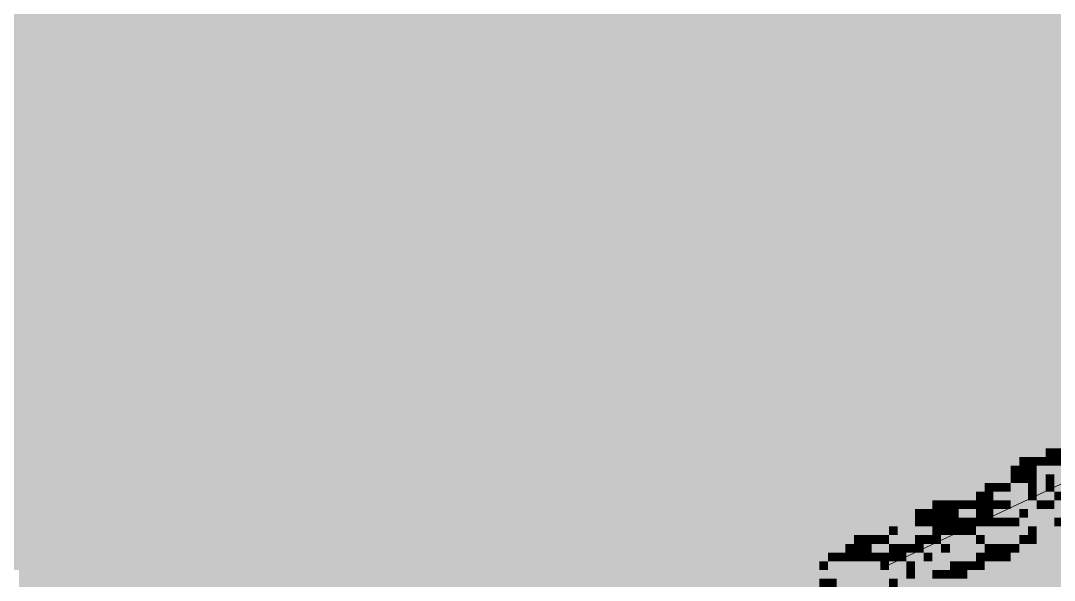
# Paper-space layout '03 3D Building and Roof' of a CAD drawing. Header units: millimetres. Extents: x 5 to 415, y 5 to 292.
# Drawn here: x 182.86 to 202.66, y 234.3 to 245.03 of the extents above; entities that cross this region are included whole.
import ezdxf

# ---------------------------------------------------------------- set-up
doc = ezdxf.new("R2010")
doc.units = ezdxf.units.MM
doc.layers.add('EXISTING', color=7, linetype='Continuous')
doc.layers.add('IMAGES', color=7, linetype='Continuous')

# ---------------------------------------------------------------- blocks, each defined once
blk = doc.blocks.new('SHEET_03')
at = {"layer": 'EXISTING', "color": 250, "lineweight": 9}
blk.add_line((199.371, 234.541), (220.136, 244.289), dxfattribs=at)
at = {"layer": 'IMAGES', "color": 7}
for points in [[(161.169, 245), (220.158, 245), (161.169, 245.167), (220.158, 245.167)], [(161.503, 244.833), (219.992, 244.833), (161.503, 245), (219.992, 245)], [(161.836, 244.667), (219.992, 244.667), (161.836, 244.833), (219.992, 244.833)], [(162.169, 244.5), (219.492, 244.5), (162.169, 244.667), (219.492, 244.667)], [(162.669, 244.333), (218.992, 244.333), (162.669, 244.5), (218.992, 244.5)], [(163.002, 244.167), (218.659, 244.167), (163.002, 244.333), (218.659, 244.333)], [(163.169, 244), (218.492, 244), (163.169, 244.167), (218.492, 244.167)], [(163.669, 243.833), (218.159, 243.833), (163.669, 244), (218.159, 244)], [(164.002, 243.667), (217.326, 243.667), (164.002, 243.833), (217.326, 243.833)], [(164.335, 243.5), (217.159, 243.5), (164.335, 243.667), (217.159, 243.667)], [(164.669, 243.333), (216.826, 243.333), (164.669, 243.5), (216.826, 243.5)], [(165.002, 243.167), (216.492, 243.167), (165.002, 243.333), (216.492, 243.333)], [(165.335, 243), (215.992, 243), (165.335, 243.167), (215.992, 243.167)], [(165.669, 242.833), (215.826, 242.833), (165.669, 243), (215.826, 243)], [(166.002, 242.667), (215.159, 242.667), (166.002, 242.833), (215.159, 242.833)], [(166.335, 242.5), (215.159, 242.5), (166.335, 242.667), (215.159, 242.667)], [(166.668, 242.333), (214.826, 242.333), (166.668, 242.5), (214.826, 242.5)], [(167.002, 242.167), (214.159, 242.167), (167.002, 242.333), (214.159, 242.333)], [(167.335, 242), (213.826, 242), (167.335, 242.167), (213.826, 242.167)], [(167.668, 241.833), (213.66, 241.833), (167.668, 242), (213.66, 242)], [(168.001, 241.667), (213.16, 241.667), (168.001, 241.833), (213.16, 241.833)], [(168.335, 241.5), (212.826, 241.5), (168.335, 241.667), (212.826, 241.667)], [(168.668, 241.333), (212.66, 241.333), (168.668, 241.5), (212.66, 241.5)], [(169.001, 241.167), (212.493, 241.167), (169.001, 241.333), (212.493, 241.333)], [(169.501, 241), (212.16, 241), (169.501, 241.167), (212.16, 241.167)], [(169.668, 240.833), (211.827, 240.833), (169.668, 241), (211.827, 241)], [(170.001, 240.667), (211.16, 240.667), (170.001, 240.833), (211.16, 240.833)], [(170.334, 240.5), (210.993, 240.5), (170.334, 240.667), (210.993, 240.667)], [(170.668, 240.333), (210.327, 240.333), (170.668, 240.5), (210.327, 240.5)], [(171.001, 240.167), (210.327, 240.167), (171.001, 240.333), (210.327, 240.333)], [(171.334, 240), (209.994, 240), (171.334, 240.167), (209.994, 240.167)], [(171.667, 239.833), (209.327, 239.833), (171.667, 240), (209.327, 240)], [(172.001, 239.667), (209.16, 239.667), (172.001, 239.833), (209.16, 239.833)], [(172.501, 239.5), (208.66, 239.5), (172.501, 239.667), (208.66, 239.667)], [(172.667, 239.333), (208.327, 239.333), (172.667, 239.5), (208.327, 239.5)], [(173.167, 239.167), (207.827, 239.167), (173.167, 239.333), (207.827, 239.333)], [(173.5, 239), (207.661, 239), (173.5, 239.167), (207.661, 239.167)], [(173.834, 238.833), (207.161, 238.833), (173.834, 239), (207.161, 239)], [(174.167, 238.667), (206.994, 238.667), (174.167, 238.833), (206.994, 238.833)], [(174.5, 238.5), (206.661, 238.5), (174.5, 238.667), (206.661, 238.667)], [(174.833, 238.333), (206.161, 238.333), (174.833, 238.5), (206.161, 238.5)], [(175.167, 238.167), (205.661, 238.167), (175.167, 238.333), (205.661, 238.333)], [(175.667, 238), (205.494, 238), (175.667, 238.167), (205.494, 238.167)], [(175.833, 237.833), (205.161, 237.833), (175.833, 238), (205.161, 238)], [(176.167, 237.667), (204.994, 237.667), (176.167, 237.833), (204.994, 237.833)], [(176.5, 237.5), (204.661, 237.5), (176.5, 237.667), (204.661, 237.667)], [(176.833, 237.333), (204.328, 237.333), (176.833, 237.5), (204.328, 237.5)], [(177.166, 237.167), (203.661, 237.167), (177.166, 237.333), (203.661, 237.333)], [(177.5, 237), (203.495, 237), (177.5, 237.167), (203.495, 237.167)], [(177.833, 236.833), (202.828, 236.833), (177.833, 237), (202.828, 237)], [(178.166, 236.667), (202.495, 236.667), (178.166, 236.833), (202.495, 236.833)], [(202.495, 236.667), (202.662, 236.667), (202.495, 236.833), (202.662, 236.833)], [(202.662, 236.667), (202.828, 236.667), (202.662, 236.833), (202.828, 236.833)], [(178.666, 236.5), (201.995, 236.5), (178.666, 236.667), (201.995, 236.667)], [(201.995, 236.5), (202.162, 236.5), (201.995, 236.667), (202.162, 236.667)], [(202.162, 236.5), (202.328, 236.5), (202.162, 236.667), (202.328, 236.667)], [(202.328, 236.5), (202.495, 236.5), (202.328, 236.667), (202.495, 236.667)], [(202.495, 236.5), (202.662, 236.5), (202.495, 236.667), (202.662, 236.667)], [(202.662, 236.5), (202.828, 236.5), (202.662, 236.667), (202.828, 236.667)], [(178.833, 236.333), (201.828, 236.333), (178.833, 236.5), (201.828, 236.5)], [(201.828, 236.333), (201.995, 236.333), (201.828, 236.5), (201.995, 236.5)], [(201.995, 236.333), (202.162, 236.333), (201.995, 236.5), (202.162, 236.5)], [(202.162, 236.333), (202.328, 236.333), (202.162, 236.5), (202.328, 236.5)], [(202.328, 236.333), (202.662, 236.333), (202.328, 236.5), (202.662, 236.5)], [(202.662, 236.167), (202.828, 236.167), (202.662, 236.5), (202.828, 236.5)], [(179.166, 236.167), (201.828, 236.167), (179.166, 236.333), (201.828, 236.333)], [(201.828, 236.167), (201.995, 236.167), (201.828, 236.333), (201.995, 236.333)], [(201.995, 236.167), (202.162, 236.167), (201.995, 236.333), (202.162, 236.333)], [(202.162, 236.167), (202.328, 236.167), (202.162, 236.333), (202.328, 236.333)], [(202.328, 236), (202.495, 236), (202.328, 236.333), (202.495, 236.333)], [(202.495, 236.167), (202.662, 236.167), (202.495, 236.333), (202.662, 236.333)], [(179.666, 236), (201.329, 236), (179.666, 236.167), (201.329, 236.167)], [(201.329, 236), (201.495, 236), (201.329, 236.167), (201.495, 236.167)], [(201.495, 236), (201.662, 236), (201.495, 236.167), (201.662, 236.167)], [(201.662, 236), (201.828, 236), (201.662, 236.167), (201.828, 236.167)], [(201.828, 236), (202.162, 236), (201.828, 236.167), (202.162, 236.167)], [(202.162, 236), (202.328, 236), (202.162, 236.167), (202.328, 236.167)], [(202.495, 236), (202.662, 236), (202.495, 236.167), (202.662, 236.167)], [(202.662, 236), (202.995, 236), (202.662, 236.167), (202.995, 236.167)], [(179.833, 235.833), (201.162, 235.833), (179.833, 236), (201.162, 236)], [(201.162, 235.833), (201.329, 235.833), (201.162, 236), (201.329, 236)], [(201.329, 235.833), (201.495, 235.833), (201.329, 236), (201.495, 236)], [(201.495, 235.833), (202.162, 235.833), (201.495, 236), (202.162, 236)], [(202.162, 235.833), (202.328, 235.833), (202.162, 236), (202.328, 236)], [(202.328, 235.833), (202.662, 235.833), (202.328, 236), (202.662, 236)], [(202.662, 235.833), (202.828, 235.833), (202.662, 236), (202.828, 236)], [(180.166, 235.667), (200.329, 235.667), (180.166, 235.833), (200.329, 235.833)], [(180.499, 235.5), (199.995, 235.5), (180.499, 235.667), (199.995, 235.667)], [(199.995, 235.5), (200.162, 235.5), (199.995, 235.667), (200.162, 235.667)], [(200.162, 235.5), (200.329, 235.5), (200.162, 235.667), (200.329, 235.667)], [(200.329, 235.667), (200.495, 235.667), (200.329, 235.833), (200.495, 235.833)], [(200.329, 235.5), (200.495, 235.5), (200.329, 235.667), (200.495, 235.667)], [(200.495, 235.667), (200.662, 235.667), (200.495, 235.833), (200.662, 235.833)], [(200.495, 235.5), (200.662, 235.5), (200.495, 235.667), (200.662, 235.667)], [(200.662, 235.667), (200.829, 235.667), (200.662, 235.833), (200.829, 235.833)], [(200.662, 235.5), (200.829, 235.5), (200.662, 235.667), (200.829, 235.667)], [(200.829, 235.667), (200.995, 235.667), (200.829, 235.833), (200.995, 235.833)], [(200.829, 235.5), (201.162, 235.5), (200.829, 235.667), (201.162, 235.667)], [(200.995, 235.667), (201.162, 235.667), (200.995, 235.833), (201.162, 235.833)], [(201.162, 235.667), (201.329, 235.667), (201.162, 235.833), (201.329, 235.833)], [(201.162, 235.5), (201.329, 235.5), (201.162, 235.667), (201.329, 235.667)], [(201.329, 235.667), (201.495, 235.667), (201.329, 235.833), (201.495, 235.833)], [(201.329, 235.5), (201.495, 235.5), (201.329, 235.667), (201.495, 235.667)], [(201.495, 235.667), (201.662, 235.667), (201.495, 235.833), (201.662, 235.833)], [(201.495, 235.5), (201.995, 235.5), (201.495, 235.667), (201.995, 235.667)], [(201.662, 235.667), (201.828, 235.667), (201.662, 235.833), (201.828, 235.833)], [(201.828, 235.667), (202.328, 235.667), (201.828, 235.833), (202.328, 235.833)], [(201.995, 235.5), (202.162, 235.5), (201.995, 235.667), (202.162, 235.667)], [(202.162, 235.5), (202.495, 235.5), (202.162, 235.667), (202.495, 235.667)], [(202.328, 235.667), (202.495, 235.667), (202.328, 235.833), (202.495, 235.833)], [(202.495, 235.667), (202.662, 235.667), (202.495, 235.833), (202.662, 235.833)], [(202.495, 235.5), (202.828, 235.5), (202.495, 235.667), (202.828, 235.667)], [(202.662, 235.667), (203.495, 235.667), (202.662, 235.833), (203.495, 235.833)], [(180.832, 235.333), (199.662, 235.333), (180.832, 235.5), (199.662, 235.5)], [(199.662, 235.333), (199.995, 235.333), (199.662, 235.5), (199.995, 235.5)], [(199.995, 235.333), (200.162, 235.333), (199.995, 235.5), (200.162, 235.5)], [(200.162, 235.333), (200.329, 235.333), (200.162, 235.5), (200.329, 235.5)], [(200.329, 235.333), (200.495, 235.333), (200.329, 235.5), (200.495, 235.5)], [(200.495, 235.333), (200.662, 235.333), (200.495, 235.5), (200.662, 235.5)], [(200.662, 235.333), (200.829, 235.333), (200.662, 235.5), (200.829, 235.5)], [(200.829, 235.333), (200.995, 235.333), (200.829, 235.5), (200.995, 235.5)], [(200.995, 235.333), (201.162, 235.333), (200.995, 235.5), (201.162, 235.5)], [(201.162, 235.333), (201.329, 235.333), (201.162, 235.5), (201.329, 235.5)], [(201.329, 235.333), (201.495, 235.333), (201.329, 235.5), (201.495, 235.5)], [(201.495, 235.333), (201.662, 235.333), (201.495, 235.5), (201.662, 235.5)], [(201.662, 235.333), (201.828, 235.333), (201.662, 235.5), (201.828, 235.5)], [(201.828, 235.333), (201.995, 235.333), (201.828, 235.5), (201.995, 235.5)], [(201.995, 235.333), (202.662, 235.333), (201.995, 235.5), (202.662, 235.5)], [(202.662, 235.333), (202.828, 235.333), (202.662, 235.5), (202.828, 235.5)], [(181.166, 235.167), (199.496, 235.167), (181.166, 235.333), (199.496, 235.333)], [(199.496, 235.167), (199.662, 235.167), (199.496, 235.333), (199.662, 235.333)], [(199.662, 235.167), (199.995, 235.167), (199.662, 235.333), (199.995, 235.333)], [(199.995, 235.167), (200.329, 235.167), (199.995, 235.333), (200.329, 235.333)], [(200.329, 235.167), (200.495, 235.167), (200.329, 235.333), (200.495, 235.333)], [(200.495, 235.167), (200.662, 235.167), (200.495, 235.333), (200.662, 235.333)], [(200.662, 235.167), (200.829, 235.167), (200.662, 235.333), (200.829, 235.333)], [(200.829, 235.167), (200.995, 235.167), (200.829, 235.333), (200.995, 235.333)], [(200.995, 235.167), (201.162, 235.167), (200.995, 235.333), (201.162, 235.333)], [(201.162, 235.167), (201.495, 235.167), (201.162, 235.333), (201.495, 235.333)], [(201.495, 235.167), (201.828, 235.167), (201.495, 235.333), (201.828, 235.333)], [(201.828, 235.167), (202.162, 235.167), (201.828, 235.333), (202.162, 235.333)], [(202.162, 235.167), (202.328, 235.167), (202.162, 235.333), (202.328, 235.333)], [(202.328, 235.167), (202.662, 235.167), (202.328, 235.333), (202.662, 235.333)], [(202.662, 235.167), (206.827, 235.167), (202.662, 235.333), (206.827, 235.333)], [(181.666, 235), (198.829, 235), (181.666, 235.167), (198.829, 235.167)], [(198.829, 235), (198.996, 235), (198.829, 235.167), (198.996, 235.167)], [(198.996, 235), (199.162, 235), (198.996, 235.167), (199.162, 235.167)], [(199.162, 235), (199.329, 235), (199.162, 235.167), (199.329, 235.167)], [(199.329, 235), (199.496, 235), (199.329, 235.167), (199.496, 235.167)], [(199.496, 235), (199.995, 235), (199.496, 235.167), (199.995, 235.167)], [(199.995, 235), (200.162, 235), (199.995, 235.167), (200.162, 235.167)], [(200.162, 235), (200.329, 235), (200.162, 235.167), (200.329, 235.167)], [(200.329, 235), (200.495, 235), (200.329, 235.167), (200.495, 235.167)], [(200.495, 235), (200.829, 235), (200.495, 235.167), (200.829, 235.167)], [(200.829, 235), (201.162, 235), (200.829, 235.167), (201.162, 235.167)], [(201.162, 235), (201.329, 235), (201.162, 235.167), (201.329, 235.167)], [(201.329, 235), (201.995, 235), (201.329, 235.167), (201.995, 235.167)], [(201.995, 235), (202.162, 235), (201.995, 235.167), (202.162, 235.167)], [(202.162, 235), (202.328, 235), (202.162, 235.167), (202.328, 235.167)], [(202.328, 235), (206.661, 235), (202.328, 235.167), (206.661, 235.167)], [(181.999, 234.833), (198.662, 234.833), (181.999, 235), (198.662, 235)], [(198.662, 234.833), (198.829, 234.833), (198.662, 235), (198.829, 235)], [(198.829, 234.833), (198.996, 234.833), (198.829, 235), (198.996, 235)], [(198.996, 234.833), (199.162, 234.833), (198.996, 235), (199.162, 235)], [(199.162, 234.833), (199.496, 234.833), (199.162, 235), (199.496, 235)], [(199.496, 234.833), (199.662, 234.833), (199.496, 235), (199.662, 235)], [(199.662, 234.833), (199.829, 234.833), (199.662, 235), (199.829, 235)], [(199.829, 234.833), (199.995, 234.833), (199.829, 235), (199.995, 235)], [(199.995, 234.833), (200.162, 234.833), (199.995, 235), (200.162, 235)], [(200.162, 234.833), (200.495, 234.833), (200.162, 235), (200.495, 235)], [(200.495, 234.833), (200.662, 234.833), (200.495, 235), (200.662, 235)], [(200.662, 234.833), (200.995, 234.833), (200.662, 235), (200.995, 235)], [(200.995, 234.833), (201.329, 234.833), (200.995, 235), (201.329, 235)], [(201.329, 234.833), (201.495, 234.833), (201.329, 235), (201.495, 235)], [(201.495, 234.833), (201.662, 234.833), (201.495, 235), (201.662, 235)], [(201.662, 234.833), (201.828, 234.833), (201.662, 235), (201.828, 235)], [(201.828, 234.833), (201.995, 234.833), (201.828, 235), (201.995, 235)], [(201.995, 234.833), (206.661, 234.833), (201.995, 235), (206.661, 235)], [(182.165, 234.667), (198.329, 234.667), (182.165, 234.833), (198.329, 234.833)], [(182.665, 234.5), (198.162, 234.5), (182.665, 234.667), (198.162, 234.667)], [(198.162, 234.5), (198.329, 234.5), (198.162, 234.667), (198.329, 234.667)], [(198.329, 234.667), (198.496, 234.667), (198.329, 234.833), (198.496, 234.833)], [(198.329, 234.5), (198.662, 234.5), (198.329, 234.667), (198.662, 234.667)], [(198.496, 234.667), (198.662, 234.667), (198.496, 234.833), (198.662, 234.833)], [(198.662, 234.667), (198.829, 234.667), (198.662, 234.833), (198.829, 234.833)], [(198.662, 234.5), (199.329, 234.5), (198.662, 234.667), (199.329, 234.667)], [(198.829, 234.667), (198.996, 234.667), (198.829, 234.833), (198.996, 234.833)], [(198.996, 234.667), (199.162, 234.667), (198.996, 234.833), (199.162, 234.833)], [(199.162, 234.667), (199.329, 234.667), (199.162, 234.833), (199.329, 234.833)], [(199.329, 234.667), (199.496, 234.667), (199.329, 234.833), (199.496, 234.833)], [(199.329, 234.5), (199.496, 234.5), (199.329, 234.667), (199.496, 234.667)], [(199.496, 234.667), (199.662, 234.667), (199.496, 234.833), (199.662, 234.833)], [(199.496, 234.5), (199.829, 234.5), (199.496, 234.667), (199.829, 234.667)], [(199.662, 234.667), (199.829, 234.667), (199.662, 234.833), (199.829, 234.833)], [(199.829, 234.667), (200.162, 234.667), (199.829, 234.833), (200.162, 234.833)], [(199.829, 234.5), (199.995, 234.5), (199.829, 234.667), (199.995, 234.667)], [(199.995, 234.5), (200.329, 234.5), (199.995, 234.667), (200.329, 234.667)], [(200.162, 234.667), (200.329, 234.667), (200.162, 234.833), (200.329, 234.833)], [(200.329, 234.667), (200.662, 234.667), (200.329, 234.833), (200.662, 234.833)], [(200.329, 234.5), (200.662, 234.5), (200.329, 234.667), (200.662, 234.667)], [(200.662, 234.667), (201.162, 234.667), (200.662, 234.833), (201.162, 234.833)], [(200.662, 234.5), (200.829, 234.5), (200.662, 234.667), (200.829, 234.667)], [(200.829, 234.5), (200.995, 234.5), (200.829, 234.667), (200.995, 234.667)], [(200.995, 234.5), (201.162, 234.5), (200.995, 234.667), (201.162, 234.667)], [(201.162, 234.667), (201.329, 234.667), (201.162, 234.833), (201.329, 234.833)], [(201.162, 234.5), (201.329, 234.5), (201.162, 234.667), (201.329, 234.667)], [(201.329, 234.667), (201.495, 234.667), (201.329, 234.833), (201.495, 234.833)], [(201.329, 234.5), (207.161, 234.5), (201.329, 234.667), (207.161, 234.667)], [(201.495, 234.667), (201.662, 234.667), (201.495, 234.833), (201.662, 234.833)], [(201.662, 234.667), (201.828, 234.667), (201.662, 234.833), (201.828, 234.833)], [(201.828, 234.667), (206.827, 234.667), (201.828, 234.833), (206.827, 234.833)], [(182.832, 234.333), (197.996, 234.333), (182.832, 234.5), (197.996, 234.5)], [(197.996, 234.167), (198.162, 234.167), (197.996, 234.5), (198.162, 234.5)], [(198.162, 234.333), (198.496, 234.333), (198.162, 234.5), (198.496, 234.5)], [(198.496, 234.333), (199.329, 234.333), (198.496, 234.5), (199.329, 234.5)], [(199.329, 234.333), (199.829, 234.333), (199.329, 234.5), (199.829, 234.5)], [(199.829, 234.333), (199.995, 234.333), (199.829, 234.5), (199.995, 234.5)], [(199.995, 234.333), (200.329, 234.333), (199.995, 234.5), (200.329, 234.5)], [(200.329, 234.333), (200.495, 234.333), (200.329, 234.5), (200.495, 234.5)], [(200.495, 234.333), (200.662, 234.333), (200.495, 234.5), (200.662, 234.5)], [(200.662, 234.333), (200.829, 234.333), (200.662, 234.5), (200.829, 234.5)], [(200.829, 234.333), (200.995, 234.333), (200.829, 234.5), (200.995, 234.5)], [(200.995, 234.333), (208.494, 234.333), (200.995, 234.5), (208.494, 234.5)], [(182.832, 234.167), (183.332, 234.167), (182.832, 234.333), (183.332, 234.333)], [(183.332, 234.167), (197.996, 234.167), (183.332, 234.333), (197.996, 234.333)], [(198.162, 234.167), (198.329, 234.167), (198.162, 234.333), (198.329, 234.333)], [(198.329, 234.167), (198.496, 234.167), (198.329, 234.333), (198.496, 234.333)], [(198.496, 234.167), (198.829, 234.167), (198.496, 234.333), (198.829, 234.333)], [(198.829, 233.833), (198.996, 233.833), (198.829, 234.333), (198.996, 234.333)], [(198.996, 234.167), (199.496, 234.167), (198.996, 234.333), (199.496, 234.333)], [(199.496, 234.167), (199.662, 234.167), (199.496, 234.333), (199.662, 234.333)], [(199.662, 234.167), (200.329, 234.167), (199.662, 234.333), (200.329, 234.333)], [(200.329, 234), (200.495, 234), (200.329, 234.333), (200.495, 234.333)], [(200.495, 234.167), (208.827, 234.167), (200.495, 234.333), (208.827, 234.333)]]:
    blk.add_solid(points, dxfattribs=at)

psp = doc.layouts.new('03 3D Building and Roof')

# ---------------------------------------------------------------- block references
psp.add_blockref('SHEET_03', (0, 0))

doc.saveas('drawing.dxf')
